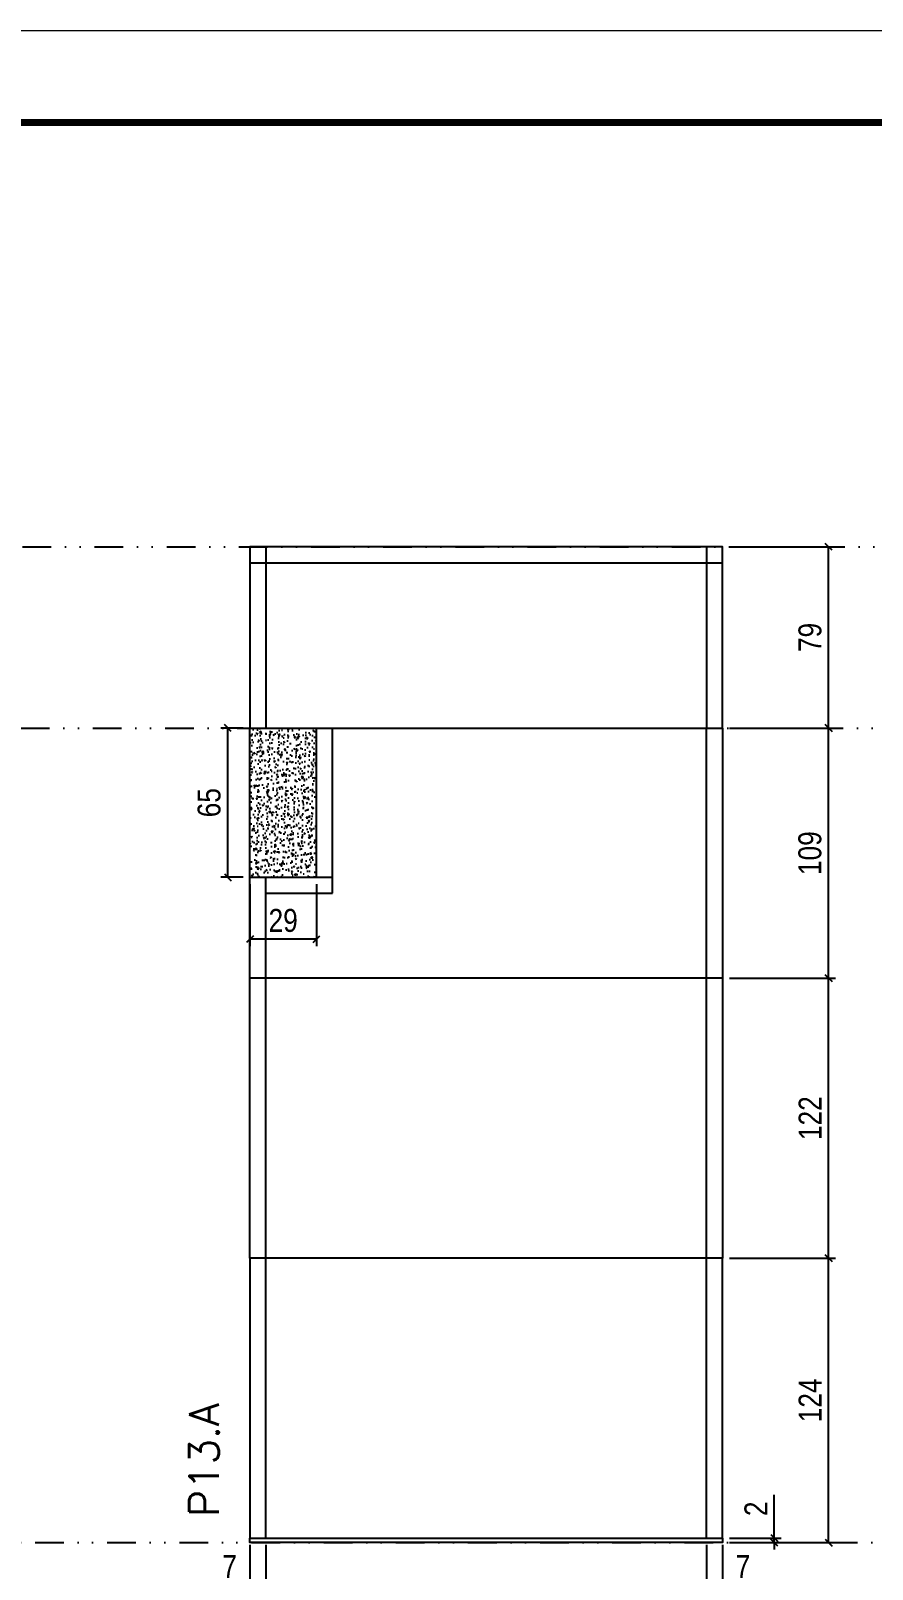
# Model space of a CAD drawing. Extents: x 13770 to 23315, y 867 to 16997.
# Drawn here: x 17982 to 18349, y 11584 to 12254 of the extents above; entities that cross this region are included whole.
import ezdxf

# ---------------------------------------------------------------- set-up
doc = ezdxf.new("R2010")
doc.units = 0
for name, pattern in [('DASHED', [0.75, 0.5, -0.25]), ('DIVIDE2', [0.625, 0.25, -0.125, 0, -0.125, 0, -0.125]), ('HIDDEN', [0.375, 0.25, -0.125])]:
    doc.linetypes.add(name, pattern=pattern)
for name, color, linetype in [('COTA', 241, 'Continuous'), ('Nível', 160, 'Continuous'), ('Painéis', 200, 'Continuous'), ('SARR_2.2x7', 40, 'Continuous'), ('Sarrafo de Pressão', 42, 'HIDDEN')]:
    doc.layers.add(name, color=color, linetype=linetype)
for name, color, linetype, lineweight in [('Folhas', 255, 'Continuous', 9), ('SARRAFO DE PRESSAO', 251, 'DASHED', 9), ('Texto Seção', 7, 'Continuous', 15)]:
    doc.layers.add(name, color=color, linetype=linetype, lineweight=lineweight)
doc.styles.add('COTA TECNICA', font='techl___.ttf', dxfattribs={"height": 10})
doc.styles.add('COTA TECNICA-50', font='techl___.ttf', dxfattribs={"height": 10})
doc.styles.add('REGUA-120', font='ROMANS.shx', dxfattribs={"height": 15})
doc.dimstyles.new('COTA PAINEL-50', dxfattribs={"dimtxt": 10, "dimasz": 3, "dimexe": 3, "dimexo": 3, "dimgap": 3, "dimtad": 1, "dimdec": 1, "dimzin": 12, "dimdsep": 46, "dimtxsty": 'COTA TECNICA-50', "dimblk1": 'OBLIQUE', "dimblk2": 'OBLIQUE', "dimsah": 1, "dimcen": 0.9, "dimclrd": 4, "dimclre": 4, "dimclrt": 240, "dimadec": 1, "dimazin": 3, "dimtfac": 1, "dimtdec": 1, "dimtmove": 0, "dimatfit": 3, "dimfxl": 1, "dimtolj": 1, "dimtzin": 12, "dimarcsym": 0})
doc.dimstyles.new('PAINEL', dxfattribs={"dimtxt": 10, "dimasz": 3, "dimexe": 3, "dimexo": 3, "dimgap": 3, "dimtad": 1, "dimdec": 1, "dimzin": 12, "dimdsep": 46, "dimtxsty": 'COTA TECNICA', "dimblk1": 'OBLIQUE', "dimblk2": 'OBLIQUE', "dimsah": 1, "dimcen": 0.9, "dimclrd": 4, "dimclre": 4, "dimclrt": 240, "dimadec": 1, "dimazin": 3, "dimtfac": 1, "dimtdec": 1, "dimtmove": 0, "dimatfit": 3, "dimfxl": 1, "dimtolj": 1, "dimtzin": 12, "dimarcsym": 0})

# ---------------------------------------------------------------- blocks, each defined once
blk = doc.blocks.new('9999999999')
at = {"layer": 'Folhas'}
blk.add_lwpolyline([(98138.98, 34190.21), (99623.98, 34190.21), (99623.98, 35240.21), (98138.98, 35240.21)], close=True, dxfattribs=at)
at = {"layer": 'Folhas', "color": 30, "const_width": 3}
blk.add_lwpolyline([(98213.98, 34230.21), (99583.98, 34230.21), (99583.98, 35200.21), (98213.98, 35200.21)], close=True, dxfattribs=at)
blk = doc.blocks.new('_Oblique')
at = {"color": 0, "linetype": 'ByBlock', "lineweight": -2}
blk.add_line((-0.5, -0.5), (0.5, 0.5), dxfattribs=at)
blk = doc.blocks.new('*D451')
at = {"layer": 'COTA', "color": 4, "lineweight": -2, "transparency": 16777216}
for p, q in [((18077.49, 11594.3), (18077.49, 11540.13)), ((18283.49, 11594.3), (18283.49, 11540.13)), ((18077.49, 11543.13), (18283.49, 11543.13))]:
    blk.add_line(p, q, dxfattribs=at)
at = {"layer": 'Defpoints', "color": 0, "transparency": 16777216}
for p in [(18077.49, 11597.3), (18283.49, 11597.3), (18283.49, 11543.13)]:
    blk.add_point(p, dxfattribs=at)
at = {"layer": 'COTA', "color": 4, "lineweight": -2, "transparency": 16777216, "xscale": 3, "yscale": 3, "zscale": 3, "rotation": 180}
blk.add_blockref('_Oblique', (18077.49, 11543.13), dxfattribs=at)
at = {"layer": 'COTA', "color": 4, "lineweight": -2, "transparency": 16777216, "xscale": 3, "yscale": 3, "zscale": 3}
blk.add_blockref('_Oblique', (18283.49, 11543.13), dxfattribs=at)
at = {"layer": 'COTA', "color": 240, "transparency": 16777216, "insert": (18180.49, 11551.23), "char_height": 10, "attachment_point": 5, "style": 'COTA TECNICA'}
blk.add_mtext('\\A1;206', dxfattribs=at)
blk = doc.blocks.new('*D452')
at = {"layer": 'COTA', "color": 4, "lineweight": -2, "transparency": 16777216}
for p, q in [((18286.49, 11719.3), (18332.73, 11719.3)), ((18329.73, 11595.3), (18329.73, 11719.3)), ((18286.49, 11595.3), (18332.73, 11595.3))]:
    blk.add_line(p, q, dxfattribs=at)
at = {"layer": 'Defpoints', "color": 0, "transparency": 16777216}
for p in [(18283.49, 11719.3), (18329.73, 11719.3), (18283.49, 11595.3)]:
    blk.add_point(p, dxfattribs=at)
at = {"layer": 'COTA', "color": 4, "lineweight": -2, "transparency": 16777216, "xscale": 3, "yscale": 3, "zscale": 3}
for p, rotation in [((18329.73, 11719.3), 90), ((18329.73, 11595.3), 270)]:
    blk.add_blockref('_Oblique', p, dxfattribs=dict(at, rotation=rotation))
at = {"layer": 'COTA', "color": 240, "transparency": 16777216, "insert": (18321.66, 11657.3), "char_height": 10, "attachment_point": 5, "rotation": 90, "style": 'COTA TECNICA-50'}
blk.add_mtext('\\A1;124', dxfattribs=at)
blk = doc.blocks.new('*D453')
at = {"layer": 'COTA', "color": 4, "lineweight": -2, "transparency": 16777216}
for p, q in [((18306.02, 11597.3), (18306.02, 11616.1)), ((18286.49, 11597.3), (18309.02, 11597.3)), ((18286.49, 11595.3), (18309.02, 11595.3)), ((18306.02, 11595.3), (18306.02, 11597.3)), ((18306.02, 11595.3), (18306.02, 11592.3))]:
    blk.add_line(p, q, dxfattribs=at)
at = {"layer": 'Defpoints', "color": 0, "transparency": 16777216}
for p in [(18283.49, 11597.3), (18283.49, 11595.3), (18306.02, 11595.3)]:
    blk.add_point(p, dxfattribs=at)
at = {"layer": 'COTA', "color": 4, "lineweight": -2, "transparency": 16777216, "xscale": 3, "yscale": 3, "zscale": 3}
for p, rotation in [((18306.02, 11597.3), 270), ((18306.02, 11595.3), 90)]:
    blk.add_blockref('_Oblique', p, dxfattribs=dict(at, rotation=rotation))
at = {"layer": 'COTA', "color": 240, "transparency": 16777216, "insert": (18298.02, 11610.05), "char_height": 10, "attachment_point": 5, "rotation": 90, "style": 'COTA TECNICA-50'}
blk.add_mtext('\\A1;2', dxfattribs=at)
blk = doc.blocks.new('*D454')
at = {"layer": 'COTA', "color": 4, "lineweight": -2, "transparency": 16777216}
for p, q in [((18084.49, 11594.3), (18084.49, 11573.79)), ((18077.49, 11592.3), (18077.49, 11573.79)), ((18077.49, 11576.79), (18062.76, 11576.79)), ((18084.49, 11576.79), (18077.49, 11576.79))]:
    blk.add_line(p, q, dxfattribs=at)
at = {"layer": 'Defpoints', "color": 0, "transparency": 16777216}
for p in [(18077.49, 11595.3), (18084.49, 11597.3), (18077.49, 11576.79)]:
    blk.add_point(p, dxfattribs=at)
at = {"layer": 'COTA', "color": 4, "lineweight": -2, "transparency": 16777216, "xscale": 3, "yscale": 3, "zscale": 3, "rotation": 180}
blk.add_blockref('_Oblique', (18077.49, 11576.79), dxfattribs=at)
at = {"layer": 'COTA', "color": 4, "lineweight": -2, "transparency": 16777216, "xscale": 3, "yscale": 3, "zscale": 3}
blk.add_blockref('_Oblique', (18084.49, 11576.79), dxfattribs=at)
at = {"layer": 'COTA', "color": 240, "transparency": 16777216, "insert": (18068.63, 11584.87), "char_height": 10, "attachment_point": 5, "style": 'COTA TECNICA-50'}
blk.add_mtext('\\A1;7', dxfattribs=at)
blk = doc.blocks.new('*D455')
at = {"layer": 'COTA', "color": 4, "lineweight": -2, "transparency": 16777216}
for p, q in [((18276.49, 11594.3), (18276.49, 11573.79)), ((18283.49, 11592.3), (18283.49, 11573.79)), ((18276.49, 11576.79), (18283.49, 11576.79)), ((18283.49, 11576.79), (18298.22, 11576.79))]:
    blk.add_line(p, q, dxfattribs=at)
at = {"layer": 'Defpoints', "color": 0, "transparency": 16777216}
for p in [(18276.49, 11597.3), (18283.49, 11595.3), (18283.49, 11576.79)]:
    blk.add_point(p, dxfattribs=at)
at = {"layer": 'COTA', "color": 4, "lineweight": -2, "transparency": 16777216, "xscale": 3, "yscale": 3, "zscale": 3, "rotation": 180}
blk.add_blockref('_Oblique', (18276.49, 11576.79), dxfattribs=at)
at = {"layer": 'COTA', "color": 4, "lineweight": -2, "transparency": 16777216, "xscale": 3, "yscale": 3, "zscale": 3}
blk.add_blockref('_Oblique', (18283.49, 11576.79), dxfattribs=at)
at = {"layer": 'COTA', "color": 240, "transparency": 16777216, "insert": (18292.36, 11584.87), "char_height": 10, "attachment_point": 5, "style": 'COTA TECNICA-50'}
blk.add_mtext('\\A1;7', dxfattribs=at)
blk = doc.blocks.new('*D456')
at = {"layer": 'COTA', "color": 4, "lineweight": -2, "transparency": 16777216}
for p, q in [((18074.49, 11950.3), (18064.86, 11950.3)), ((18067.86, 11885.3), (18067.86, 11950.3)), ((18074.49, 11885.3), (18064.86, 11885.3))]:
    blk.add_line(p, q, dxfattribs=at)
at = {"layer": 'Defpoints', "color": 0, "transparency": 16777216}
for p in [(18067.86, 11950.3), (18077.49, 11950.3), (18077.49, 11885.3)]:
    blk.add_point(p, dxfattribs=at)
at = {"layer": 'COTA', "color": 4, "lineweight": -2, "transparency": 16777216, "xscale": 3, "yscale": 3, "zscale": 3}
for p, rotation in [((18067.86, 11950.3), 90), ((18067.86, 11885.3), 270)]:
    blk.add_blockref('_Oblique', p, dxfattribs=dict(at, rotation=rotation))
at = {"layer": 'COTA', "color": 240, "transparency": 16777216, "insert": (18059.75, 11917.8), "char_height": 10, "attachment_point": 5, "rotation": 90, "style": 'COTA TECNICA'}
blk.add_mtext('\\A1;65', dxfattribs=at)
blk = doc.blocks.new('*D457')
at = {"layer": 'COTA', "color": 4, "lineweight": -2, "transparency": 16777216}
for p, q in [((18077.49, 11882.3), (18077.49, 11855.33)), ((18106.49, 11882.3), (18106.49, 11855.33)), ((18106.49, 11858.33), (18077.49, 11858.33))]:
    blk.add_line(p, q, dxfattribs=at)
at = {"layer": 'Defpoints', "color": 0, "transparency": 16777216}
for p in [(18077.49, 11885.3), (18106.49, 11885.3), (18077.49, 11858.33)]:
    blk.add_point(p, dxfattribs=at)
at = {"layer": 'COTA', "color": 4, "lineweight": -2, "transparency": 16777216, "xscale": 3, "yscale": 3, "zscale": 3, "rotation": 180}
blk.add_blockref('_Oblique', (18077.49, 11858.33), dxfattribs=at)
at = {"layer": 'COTA', "color": 4, "lineweight": -2, "transparency": 16777216, "xscale": 3, "yscale": 3, "zscale": 3}
blk.add_blockref('_Oblique', (18106.49, 11858.33), dxfattribs=at)
at = {"layer": 'COTA', "color": 240, "transparency": 16777216, "insert": (18091.99, 11866.42), "char_height": 10, "attachment_point": 5, "style": 'COTA TECNICA'}
blk.add_mtext('\\A1;29', dxfattribs=at)
blk = doc.blocks.new('*D458')
at = {"layer": 'COTA', "color": 4, "lineweight": -2, "transparency": 16777216}
for p, q in [((18286.49, 11841.3), (18332.73, 11841.3)), ((18329.73, 11719.3), (18329.73, 11841.3)), ((18286.49, 11719.3), (18332.73, 11719.3))]:
    blk.add_line(p, q, dxfattribs=at)
at = {"layer": 'Defpoints', "color": 0, "transparency": 16777216}
for p in [(18283.49, 11841.3), (18329.73, 11841.3), (18283.49, 11719.3)]:
    blk.add_point(p, dxfattribs=at)
at = {"layer": 'COTA', "color": 4, "lineweight": -2, "transparency": 16777216, "xscale": 3, "yscale": 3, "zscale": 3}
for p, rotation in [((18329.73, 11841.3), 90), ((18329.73, 11719.3), 270)]:
    blk.add_blockref('_Oblique', p, dxfattribs=dict(at, rotation=rotation))
at = {"layer": 'COTA', "color": 240, "transparency": 16777216, "insert": (18321.67, 11780.3), "char_height": 10, "attachment_point": 5, "rotation": 90, "style": 'COTA TECNICA'}
blk.add_mtext('\\A1;122', dxfattribs=at)
blk = doc.blocks.new('*D459')
at = {"layer": 'COTA', "color": 4, "lineweight": -2, "transparency": 16777216}
for p, q in [((18286.49, 11950.3), (18332.73, 11950.3)), ((18329.73, 11841.3), (18329.73, 11950.3)), ((18286.49, 11841.3), (18332.73, 11841.3))]:
    blk.add_line(p, q, dxfattribs=at)
at = {"layer": 'Defpoints', "color": 0, "transparency": 16777216}
for p in [(18283.49, 11950.3), (18329.73, 11950.3), (18283.49, 11841.3)]:
    blk.add_point(p, dxfattribs=at)
at = {"layer": 'COTA', "color": 4, "lineweight": -2, "transparency": 16777216, "xscale": 3, "yscale": 3, "zscale": 3}
for p, rotation in [((18329.73, 11950.3), 90), ((18329.73, 11841.3), 270)]:
    blk.add_blockref('_Oblique', p, dxfattribs=dict(at, rotation=rotation))
at = {"layer": 'COTA', "color": 240, "transparency": 16777216, "insert": (18321.6, 11895.8), "char_height": 10, "attachment_point": 5, "rotation": 90, "style": 'COTA TECNICA'}
blk.add_mtext('\\A1;109', dxfattribs=at)
blk = doc.blocks.new('*D469')
at = {"layer": 'COTA', "color": 4, "lineweight": -2, "transparency": 16777216}
for p, q in [((18286.49, 12029.3), (18332.73, 12029.3)), ((18329.73, 11950.3), (18329.73, 12029.3)), ((18286.49, 11950.3), (18332.73, 11950.3))]:
    blk.add_line(p, q, dxfattribs=at)
at = {"layer": 'Defpoints', "color": 0, "transparency": 16777216}
for p in [(18283.49, 12029.3), (18329.73, 12029.3), (18283.49, 11950.3)]:
    blk.add_point(p, dxfattribs=at)
at = {"layer": 'COTA', "color": 4, "lineweight": -2, "transparency": 16777216, "xscale": 3, "yscale": 3, "zscale": 3}
for p, rotation in [((18329.73, 12029.3), 90), ((18329.73, 11950.3), 270)]:
    blk.add_blockref('_Oblique', p, dxfattribs=dict(at, rotation=rotation))
at = {"layer": 'COTA', "color": 240, "transparency": 16777216, "insert": (18321.63, 11989.8), "char_height": 10, "attachment_point": 5, "rotation": 90, "style": 'COTA TECNICA'}
blk.add_mtext('\\A1;79', dxfattribs=at)

msp = doc.modelspace()

# ---------------------------------------------------------------- hatches: boundary and pattern name
at = {"layer": 'COTA'}
h = msp.add_hatch(dxfattribs=at)
h.set_pattern_fill('AR-CONC', color=256, scale=0.03)
h.set_pattern_definition([(50, (-117.227, 0), (5.4655401, -0.4781726), [0.5715, -6.2865]), (355, (-117.227, 0), (-1.0573026, 5.7317054), [0.4572, -5.0292175]), (100.451445, (-116.7716, -0.04), (4.4082374, 5.2535326), [0.4857003, -5.3427073]), (46.1842, (-117.227, 1.524), (8.1323712, -1.2612698), [0.85725, -9.42975]), (96.635558, (-116.549, 1.419), (7.122124, 7.4227837), [0.7285507, -8.0140682]), (351.18415, (-117.227, 1.524), (7.122124, 7.4227837), [0.685799, -7.543792]), (21, (-116.465, 1.143), (4.5484317, -3.0679559), [0.5715, -6.2865]), (326, (-116.465, 1.143), (1.8540609, 5.525639), [0.4572, -5.0292]), (71.451445, (-116.086, 0.8873), (6.4024926, 2.4576831), [0.4857003, -5.3426981]), (37.5, (-117.227, 0), (0.0926581, 2.53665117), [0, -4.96824, 0, -5.1054, 0, -5.04825]), (7.5, (-117.227, 0), (2.00458988, 3.00541724), [0, -2.91084, 0, -4.85394, 0, -1.92405]), (327.5, (-118.9263, 0), (4.06771786, -0.17186232), [0, -1.905, 0, -5.9436, 0, -7.8867]), (317.5, (-119.6883, 0), (4.44387544, 0.76279473), [0, -2.4765, 0, -3.94716, 0, -5.6007])])
h.paths.add_polyline_path([(18106.49, 11950.3), (18077.49, 11950.3), (18077.49, 11885.3), (18106.49, 11885.3)])

# ---------------------------------------------------------------- linework, layer by layer
for p, q in [((18077.49, 11885.3), (18077.49, 11950.3)), ((18106.49, 11885.3), (18113.49, 11885.3)), ((18113.49, 11878.3), (18113.49, 11885.3))]:
    msp.add_line(p, q, dxfattribs=at)
at = {"layer": 'Nível', "color": 4, "linetype": 'DIVIDE2', "ltscale": 50}
for p, q in [((17569.5, 12029.3), (19054.5, 12029.3)), ((16468.02, 11950.3), (21112.79, 11950.3)), ((13769.54, 11595.3), (21112.79, 11595.3))]:
    msp.add_line(p, q, dxfattribs=at)
at = {"layer": 'Painéis'}
for p, q in [((18106.49, 11950.3), (18283.49, 11950.3)), ((18106.49, 11885.3), (18106.49, 11950.3)), ((18283.49, 11950.3), (18283.49, 11719.3)), ((18077.49, 11719.3), (18077.49, 11885.3)), ((18077.49, 11885.3), (18106.49, 11885.3)), ((18283.49, 11841.3), (18077.49, 11841.3)), ((18283.49, 11719.3), (18077.49, 11719.3))]:
    msp.add_line(p, q, dxfattribs=at)
for points in [[(18077.49, 11950.3), (18283.49, 11950.3), (18283.49, 12029.3), (18077.49, 12029.3)], [(18077.49, 11597.3), (18283.49, 11597.3), (18283.49, 11719.3), (18077.49, 11719.3)], [(18077.49, 11597.3), (18283.49, 11597.3), (18283.49, 11595.3), (18077.49, 11595.3)]]:
    msp.add_lwpolyline(points, close=True, dxfattribs=at)
at = {"layer": 'SARR_2.2x7', "linetype": 'ByBlock'}
for p, q in [((18077.49, 12022.3), (18283.49, 12022.3)), ((18113.49, 11885.3), (18113.49, 11950.3)), ((18084.49, 11878.3), (18113.49, 11878.3))]:
    msp.add_line(p, q, dxfattribs=at)
at = {"layer": 'Sarrafo de Pressão'}
for p, q in [((18084.49, 12029.3), (18084.49, 11950.3)), ((18276.49, 12029.3), (18276.49, 11950.3)), ((18276.49, 11841.3), (18276.49, 11950.3)), ((18084.49, 11841.3), (18084.49, 11885.3)), ((18084.49, 11719.3), (18084.49, 11841.3)), ((18276.49, 11719.3), (18276.49, 11841.3)), ((18084.49, 11597.3), (18084.49, 11719.3)), ((18276.49, 11597.3), (18276.49, 11719.3))]:
    msp.add_line(p, q, dxfattribs=at)

# ---------------------------------------------------------------- block references
at = {"layer": 'SARRAFO DE PRESSAO', "color": 6, "linetype": 'ByBlock'}
msp.add_blockref('9999999999', (-80569.48, -22985.99), dxfattribs=at)

# ---------------------------------------------------------------- texts
at = {"layer": 'Texto Seção', "insert": (18064.02, 11606.55), "char_height": 13, "width": 285.3299, "attachment_point": 7, "rotation": 90, "style": 'REGUA-120'}
msp.add_mtext('P13.A', dxfattribs=at)

# ---------------------------------------------------------------- dimensions: what is measured, and where the dimension line sits
at = {"layer": 'COTA'}
for base, p1, p2, angle, dimstyle, picture, middle in [((18329.73, 12029.3), (18283.49, 11950.3), (18283.49, 12029.3), 90, 'PAINEL', '*D469', (18321.63, 11989.8)), ((18067.86, 11950.3), (18077.49, 11885.3), (18077.49, 11950.3), 90, 'PAINEL', '*D456', (18059.75, 11917.8)), ((18329.73, 11950.3), (18283.49, 11841.3), (18283.49, 11950.3), 90, 'PAINEL', '*D459', (18321.6, 11895.8)), ((18329.73, 11841.3), (18283.49, 11719.3), (18283.49, 11841.3), 90, 'PAINEL', '*D458', (18321.67, 11780.3)), ((18329.73, 11719.3), (18283.49, 11595.3), (18283.49, 11719.3), 90, 'COTA PAINEL-50', '*D452', (18321.66, 11657.3)), ((18077.49, 11576.79), (18084.49, 11597.3), (18077.49, 11595.3), 180, 'COTA PAINEL-50', '*D454', (18068.63, 11584.87))]:
    dim = msp.add_linear_dim(base=base, p1=p1, p2=p2, angle=angle, dimstyle=dimstyle, dxfattribs=at)
    dim.commit()
    dim.dimension.update_dxf_attribs({"geometry": picture, "text_midpoint": middle})
for base, p1, p2, dimstyle, picture, middle in [((18077.49, 11858.33), (18106.49, 11885.3), (18077.49, 11885.3), 'PAINEL', '*D457', (18091.99, 11866.42)), ((18283.49, 11576.79), (18276.49, 11597.3), (18283.49, 11595.3), 'COTA PAINEL-50', '*D455', (18292.36, 11584.87))]:
    dim = msp.add_linear_dim(base=base, p1=p1, p2=p2, dimstyle=dimstyle, dxfattribs=at)
    dim.commit()
    dim.dimension.update_dxf_attribs({"geometry": picture, "text_midpoint": middle})
dim = msp.add_linear_dim(base=(18306.02, 11595.3), p1=(18283.49, 11597.3), p2=(18283.49, 11595.3), angle=90, dimstyle='COTA PAINEL-50', dxfattribs=at)
dim.commit()
dim.dimension.update_dxf_attribs({"geometry": '*D453', "text_midpoint": (18306.02, 11610.05), "dimtype": 160})
dim = msp.add_linear_dim(base=(18283.49, 11543.13), p1=(18077.49, 11597.3), p2=(18283.49, 11597.3), dimstyle='PAINEL', override={"dimarcsym": 2}, dxfattribs=at)
dim.commit()
dim.dimension.update_dxf_attribs({"geometry": '*D451', "text_midpoint": (18180.49, 11551.23)})

doc.saveas('drawing.dxf')
